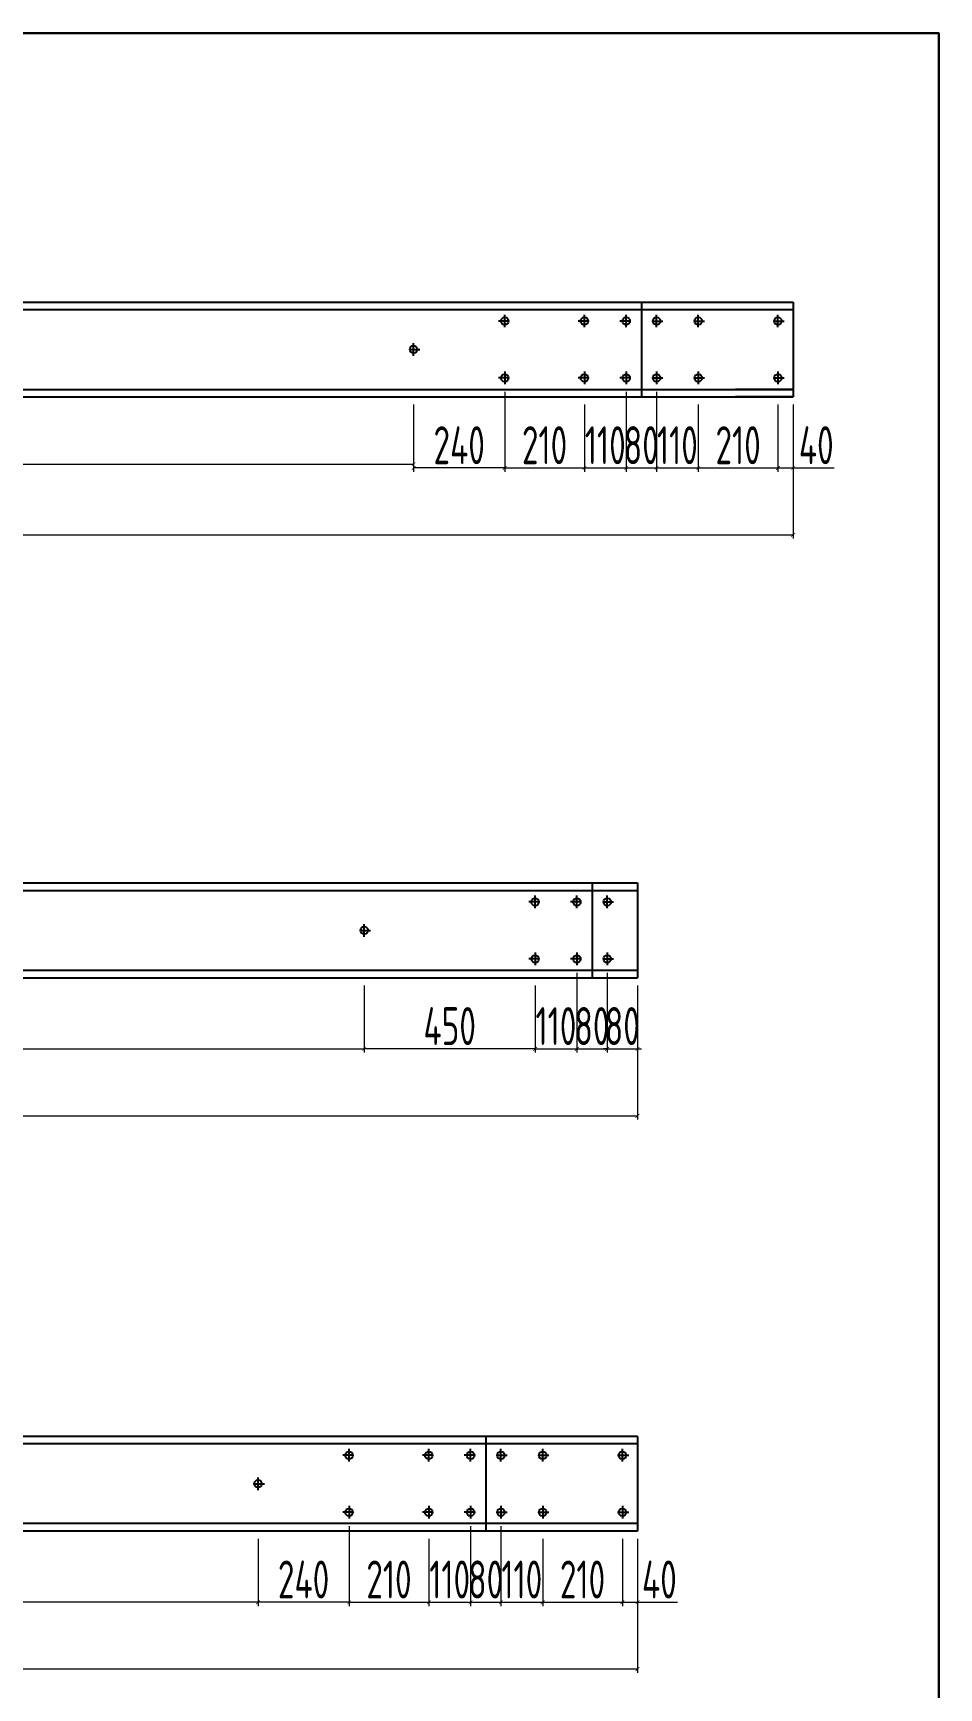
# Model space of a CAD drawing. Header units: millimetres. Extents: x 1471994 to 4527627, y -5186613 to -1927582.
# Drawn here: x 1528099 to 1530486, y -2001056 to -1996696 of the extents above; entities that cross this region are included whole.
import ezdxf

# ---------------------------------------------------------------- set-up
doc = ezdxf.new("R2010")
doc.units = ezdxf.units.MM
doc.header["$LTSCALE"] = 1000
doc.header["$PDMODE"] = 34
doc.styles.add('hz', font='gbenor.shx', dxfattribs={"width": 0.75, "height": 100, "bigfont": 'gbcbig.shx'})
doc.dimstyles.new('连接板标注3', dxfattribs={"dimscale": 100, "dimtxt": 0.8, "dimasz": 0.1, "dimexe": 0.1, "dimexo": 0.2, "dimgap": 0.1, "dimtad": 1, "dimtoh": 1, "dimdec": 0, "dimdsep": 46, "dimtxsty": 'hz', "dimblk": 'ARCHTICK', "dimcen": 3, "dimclrd": 7, "dimclre": 7, "dimclrt": 3, "dimadec": 0, "dimazin": 0, "dimtfac": 1, "dimtdec": 0, "dimtix": 1, "dimtmove": 0, "dimatfit": 3, "dimldrblk": 'ARCHTICK', "dimfxl": 0.1, "dimlwd": 13, "dimlwe": 13, "dimarcsym": 0})

# ---------------------------------------------------------------- blocks, each defined once
blk = doc.blocks.new('_ArchTick')
at = {"color": 0, "linetype": 'ByBlock', "const_width": 0.15}
blk.add_lwpolyline([(-0.5, -0.5), (0.5, 0.5)], dxfattribs=at)
blk = doc.blocks.new('*D1478')
at = {"color": 7, "lineweight": 13}
for p, q in [((1523302.1, -1997694.8), (1523302.1, -1998028.2)), ((1530102.1, -1997694.8), (1530102.1, -1998028.2)), ((1523302.1, -1998018.2), (1530102.1, -1998018.2))]:
    blk.add_line(p, q, dxfattribs=at)
at = {"layer": 'Defpoints', "color": 0}
for p in [(1523302.1, -1997674.8), (1530102.1, -1997674.8), (1530102.1, -1998018.2)]:
    blk.add_point(p, dxfattribs=at)
at = {"color": 7, "lineweight": 13, "xscale": 10, "yscale": 10, "zscale": 10, "rotation": 180}
blk.add_blockref('_ArchTick', (1523302.1, -1998018.2), dxfattribs=at)
at = {"color": 7, "lineweight": 13, "xscale": 10, "yscale": 10, "zscale": 10}
blk.add_blockref('_ArchTick', (1530102.1, -1998018.2), dxfattribs=at)
at = {"color": 3, "insert": (1526702.1, -1997958.2), "char_height": 100, "attachment_point": 5, "style": 'hz'}
blk.add_mtext('6800', dxfattribs=at)
blk = doc.blocks.new('*D1483')
at = {"color": 7, "lineweight": 13}
for p, q in [((1526852.1, -1997641.4), (1526852.1, -1997842)), ((1529102.1, -1997714.8), (1529102.1, -1997842)), ((1526852.1, -1997832), (1529102.1, -1997832))]:
    blk.add_line(p, q, dxfattribs=at)
at = {"layer": 'Defpoints', "color": 0}
for p in [(1526852.1, -1997621.4), (1529102.1, -1997694.8), (1529102.1, -1997832)]:
    blk.add_point(p, dxfattribs=at)
at = {"color": 7, "lineweight": 13, "xscale": 10, "yscale": 10, "zscale": 10, "rotation": 180}
blk.add_blockref('_ArchTick', (1526852.1, -1997832), dxfattribs=at)
at = {"color": 7, "lineweight": 13, "xscale": 10, "yscale": 10, "zscale": 10}
blk.add_blockref('_ArchTick', (1529102.1, -1997832), dxfattribs=at)
at = {"color": 3, "insert": (1527977.1, -1997772), "char_height": 100, "attachment_point": 5, "style": 'hz'}
blk.add_mtext('2250', dxfattribs=at)
blk = doc.blocks.new('*D1489')
at = {"color": 7, "lineweight": 13}
for p, q in [((1529662.1, -1997651.4), (1529662.1, -1997852)), ((1529742.1, -1997641.4), (1529742.1, -1997852)), ((1529662.1, -1997842), (1529742.1, -1997842))]:
    blk.add_line(p, q, dxfattribs=at)
at = {"layer": 'Defpoints', "color": 0}
for p in [(1529662.1, -1997631.4), (1529742.1, -1997621.4), (1529742.1, -1997842)]:
    blk.add_point(p, dxfattribs=at)
at = {"color": 7, "lineweight": 13, "xscale": 10, "yscale": 10, "zscale": 10, "rotation": 180}
blk.add_blockref('_ArchTick', (1529662.1, -1997842), dxfattribs=at)
at = {"color": 7, "lineweight": 13, "xscale": 10, "yscale": 10, "zscale": 10}
blk.add_blockref('_ArchTick', (1529742.1, -1997842), dxfattribs=at)
at = {"color": 3, "insert": (1529702.1, -1997782), "char_height": 100, "attachment_point": 5, "style": 'hz'}
blk.add_mtext('80', dxfattribs=at)
blk = doc.blocks.new('*D1490')
at = {"color": 7, "lineweight": 13}
for p, q in [((1529102.1, -1997674.8), (1529102.1, -1997852)), ((1529342.1, -1997641.4), (1529342.1, -1997852)), ((1529342.1, -1997842), (1529102.1, -1997842))]:
    blk.add_line(p, q, dxfattribs=at)
at = {"layer": 'Defpoints', "color": 0}
for p in [(1529342.1, -1997621.4), (1529102.1, -1997654.8), (1529102.1, -1997842)]:
    blk.add_point(p, dxfattribs=at)
at = {"color": 7, "lineweight": 13, "xscale": 10, "yscale": 10, "zscale": 10, "rotation": 180}
blk.add_blockref('_ArchTick', (1529102.1, -1997842), dxfattribs=at)
at = {"color": 7, "lineweight": 13, "xscale": 10, "yscale": 10, "zscale": 10}
blk.add_blockref('_ArchTick', (1529342.1, -1997842), dxfattribs=at)
at = {"color": 3, "insert": (1529222.1, -1997782), "char_height": 100, "attachment_point": 5, "style": 'hz'}
blk.add_mtext('240', dxfattribs=at)
blk = doc.blocks.new('*D1491')
at = {"color": 7, "lineweight": 13}
for p, q in [((1529852.1, -1997674.8), (1529852.1, -1997852)), ((1529742.1, -1997691.4), (1529742.1, -1997852)), ((1529742.1, -1997842), (1529852.1, -1997842))]:
    blk.add_line(p, q, dxfattribs=at)
at = {"layer": 'Defpoints', "color": 0}
for p in [(1529742.1, -1997671.4), (1529852.1, -1997654.8), (1529852.1, -1997842)]:
    blk.add_point(p, dxfattribs=at)
at = {"color": 7, "lineweight": 13, "xscale": 10, "yscale": 10, "zscale": 10, "rotation": 180}
blk.add_blockref('_ArchTick', (1529742.1, -1997842), dxfattribs=at)
at = {"color": 7, "lineweight": 13, "xscale": 10, "yscale": 10, "zscale": 10}
blk.add_blockref('_ArchTick', (1529852.1, -1997842), dxfattribs=at)
at = {"color": 3, "insert": (1529797.1, -1997782), "char_height": 100, "attachment_point": 5, "style": 'hz'}
blk.add_mtext('110', dxfattribs=at)
blk = doc.blocks.new('*D1492')
at = {"color": 7, "lineweight": 13}
for p, q in [((1530102.1, -1997674.8), (1530102.1, -1997852)), ((1530062.1, -1997691.4), (1530062.1, -1997852)), ((1530062.1, -1997842), (1530102.1, -1997842)), ((1530102.1, -1997842), (1530210.6, -1997842))]:
    blk.add_line(p, q, dxfattribs=at)
at = {"layer": 'Defpoints', "color": 0}
for p in [(1530062.1, -1997671.4), (1530102.1, -1997654.8), (1530102.1, -1997842)]:
    blk.add_point(p, dxfattribs=at)
at = {"color": 7, "lineweight": 13, "xscale": 10, "yscale": 10, "zscale": 10, "rotation": 180}
blk.add_blockref('_ArchTick', (1530062.1, -1997842), dxfattribs=at)
at = {"color": 7, "lineweight": 13, "xscale": 10, "yscale": 10, "zscale": 10}
blk.add_blockref('_ArchTick', (1530102.1, -1997842), dxfattribs=at)
at = {"color": 3, "insert": (1530163, -1997782), "char_height": 100, "attachment_point": 5, "style": 'hz'}
blk.add_mtext('40', dxfattribs=at)
blk = doc.blocks.new('*D1493')
at = {"color": 7, "lineweight": 13}
for p, q in [((1529552.1, -1997674.8), (1529552.1, -1997852)), ((1529662.1, -1997641.4), (1529662.1, -1997852)), ((1529552.1, -1997842), (1529662.1, -1997842))]:
    blk.add_line(p, q, dxfattribs=at)
at = {"layer": 'Defpoints', "color": 0}
for p in [(1529662.1, -1997621.4), (1529552.1, -1997654.8), (1529662.1, -1997842)]:
    blk.add_point(p, dxfattribs=at)
at = {"color": 7, "lineweight": 13, "xscale": 10, "yscale": 10, "zscale": 10, "rotation": 180}
blk.add_blockref('_ArchTick', (1529552.1, -1997842), dxfattribs=at)
at = {"color": 7, "lineweight": 13, "xscale": 10, "yscale": 10, "zscale": 10}
blk.add_blockref('_ArchTick', (1529662.1, -1997842), dxfattribs=at)
at = {"color": 3, "insert": (1529607.1, -1997782), "char_height": 100, "attachment_point": 5, "style": 'hz'}
blk.add_mtext('110', dxfattribs=at)
blk = doc.blocks.new('*D1494')
at = {"color": 7, "lineweight": 13}
for p, q in [((1530062.1, -1997674.8), (1530062.1, -1997852)), ((1529852.1, -1997691.4), (1529852.1, -1997852)), ((1529852.1, -1997842), (1530062.1, -1997842))]:
    blk.add_line(p, q, dxfattribs=at)
at = {"layer": 'Defpoints', "color": 0}
for p in [(1529852.1, -1997671.4), (1530062.1, -1997654.8), (1530062.1, -1997842)]:
    blk.add_point(p, dxfattribs=at)
at = {"color": 7, "lineweight": 13, "xscale": 10, "yscale": 10, "zscale": 10, "rotation": 180}
blk.add_blockref('_ArchTick', (1529852.1, -1997842), dxfattribs=at)
at = {"color": 7, "lineweight": 13, "xscale": 10, "yscale": 10, "zscale": 10}
blk.add_blockref('_ArchTick', (1530062.1, -1997842), dxfattribs=at)
at = {"color": 3, "insert": (1529957.1, -1997782), "char_height": 100, "attachment_point": 5, "style": 'hz'}
blk.add_mtext('210', dxfattribs=at)
blk = doc.blocks.new('*D1495')
at = {"color": 7, "lineweight": 13}
for p, q in [((1529552.1, -1997674.8), (1529552.1, -1997852)), ((1529342.1, -1997691.4), (1529342.1, -1997852)), ((1529342.1, -1997842), (1529552.1, -1997842))]:
    blk.add_line(p, q, dxfattribs=at)
at = {"layer": 'Defpoints', "color": 0}
for p in [(1529342.1, -1997671.4), (1529552.1, -1997654.8), (1529552.1, -1997842)]:
    blk.add_point(p, dxfattribs=at)
at = {"color": 7, "lineweight": 13, "xscale": 10, "yscale": 10, "zscale": 10, "rotation": 180}
blk.add_blockref('_ArchTick', (1529342.1, -1997842), dxfattribs=at)
at = {"color": 7, "lineweight": 13, "xscale": 10, "yscale": 10, "zscale": 10}
blk.add_blockref('_ArchTick', (1529552.1, -1997842), dxfattribs=at)
at = {"color": 3, "insert": (1529447.1, -1997782), "char_height": 100, "attachment_point": 5, "style": 'hz'}
blk.add_mtext('210', dxfattribs=at)
blk = doc.blocks.new('*D1506')
at = {"color": 7, "lineweight": 13}
for p, q in [((1523302.1, -1999225.4), (1523302.1, -1999558.9)), ((1529692.1, -1999225.4), (1529692.1, -1999558.9)), ((1523302.1, -1999548.9), (1529692.1, -1999548.9))]:
    blk.add_line(p, q, dxfattribs=at)
at = {"layer": 'Defpoints', "color": 0}
for p in [(1523302.1, -1999205.4), (1529692.1, -1999205.4), (1529692.1, -1999548.9)]:
    blk.add_point(p, dxfattribs=at)
at = {"color": 7, "lineweight": 13, "xscale": 10, "yscale": 10, "zscale": 10, "rotation": 180}
blk.add_blockref('_ArchTick', (1523302.1, -1999548.9), dxfattribs=at)
at = {"color": 7, "lineweight": 13, "xscale": 10, "yscale": 10, "zscale": 10}
blk.add_blockref('_ArchTick', (1529692.1, -1999548.9), dxfattribs=at)
at = {"color": 3, "insert": (1526497.1, -1999488.9), "char_height": 100, "attachment_point": 5, "style": 'hz'}
blk.add_mtext('6390', dxfattribs=at)
blk = doc.blocks.new('*D1511')
at = {"color": 7, "lineweight": 13}
for p, q in [((1526757.1, -1999172.1), (1526757.1, -1999382.6)), ((1528972.1, -1999245.4), (1528972.1, -1999382.6)), ((1526757.1, -1999372.6), (1528972.1, -1999372.6))]:
    blk.add_line(p, q, dxfattribs=at)
at = {"layer": 'Defpoints', "color": 0}
for p in [(1526757.1, -1999152.1), (1528972.1, -1999225.4), (1528972.1, -1999372.6)]:
    blk.add_point(p, dxfattribs=at)
at = {"color": 7, "lineweight": 13, "xscale": 10, "yscale": 10, "zscale": 10, "rotation": 180}
blk.add_blockref('_ArchTick', (1526757.1, -1999372.6), dxfattribs=at)
at = {"color": 7, "lineweight": 13, "xscale": 10, "yscale": 10, "zscale": 10}
blk.add_blockref('_ArchTick', (1528972.1, -1999372.6), dxfattribs=at)
at = {"color": 3, "insert": (1527864.6, -1999312.6), "char_height": 100, "attachment_point": 5, "style": 'hz'}
blk.add_mtext('2215', dxfattribs=at)
blk = doc.blocks.new('*D1517')
at = {"color": 7, "lineweight": 13}
for p, q in [((1529532.1, -1999182.1), (1529532.1, -1999382.6)), ((1529612.1, -1999172.1), (1529612.1, -1999382.6)), ((1529532.1, -1999372.6), (1529612.1, -1999372.6))]:
    blk.add_line(p, q, dxfattribs=at)
at = {"layer": 'Defpoints', "color": 0}
for p in [(1529532.1, -1999162.1), (1529612.1, -1999152.1), (1529612.1, -1999372.6)]:
    blk.add_point(p, dxfattribs=at)
at = {"color": 7, "lineweight": 13, "xscale": 10, "yscale": 10, "zscale": 10, "rotation": 180}
blk.add_blockref('_ArchTick', (1529532.1, -1999372.6), dxfattribs=at)
at = {"color": 7, "lineweight": 13, "xscale": 10, "yscale": 10, "zscale": 10}
blk.add_blockref('_ArchTick', (1529612.1, -1999372.6), dxfattribs=at)
at = {"color": 3, "insert": (1529572.1, -1999312.6), "char_height": 100, "attachment_point": 5, "style": 'hz'}
blk.add_mtext('80', dxfattribs=at)
blk = doc.blocks.new('*D1518')
at = {"color": 7, "lineweight": 13}
for p, q in [((1528972.1, -1999205.4), (1528972.1, -1999382.6)), ((1529422.1, -1999225.4), (1529422.1, -1999382.6)), ((1529422.1, -1999372.6), (1528972.1, -1999372.6))]:
    blk.add_line(p, q, dxfattribs=at)
at = {"layer": 'Defpoints', "color": 0}
for p in [(1528972.1, -1999185.4), (1529422.1, -1999205.4), (1528972.1, -1999372.6)]:
    blk.add_point(p, dxfattribs=at)
at = {"color": 7, "lineweight": 13, "xscale": 10, "yscale": 10, "zscale": 10, "rotation": 180}
blk.add_blockref('_ArchTick', (1528972.1, -1999372.6), dxfattribs=at)
at = {"color": 7, "lineweight": 13, "xscale": 10, "yscale": 10, "zscale": 10}
blk.add_blockref('_ArchTick', (1529422.1, -1999372.6), dxfattribs=at)
at = {"color": 3, "insert": (1529197.1, -1999312.6), "char_height": 100, "attachment_point": 5, "style": 'hz'}
blk.add_mtext('450', dxfattribs=at)
blk = doc.blocks.new('*D1519')
at = {"color": 7, "lineweight": 13}
for p, q in [((1529692.1, -1999205.4), (1529692.1, -1999382.6)), ((1529612.1, -1999222.1), (1529612.1, -1999382.6)), ((1529612.1, -1999372.6), (1529602.1, -1999372.6)), ((1529612.1, -1999372.6), (1529692.1, -1999372.6)), ((1529692.1, -1999372.6), (1529702.1, -1999372.6))]:
    blk.add_line(p, q, dxfattribs=at)
at = {"layer": 'Defpoints', "color": 0}
for p in [(1529612.1, -1999202.1), (1529692.1, -1999185.4), (1529692.1, -1999372.6)]:
    blk.add_point(p, dxfattribs=at)
at = {"color": 7, "lineweight": 13, "xscale": 10, "yscale": 10, "zscale": 10}
blk.add_blockref('_ArchTick', (1529612.1, -1999372.6), dxfattribs=at)
at = {"color": 7, "lineweight": 13, "xscale": 10, "yscale": 10, "zscale": 10, "rotation": 180}
blk.add_blockref('_ArchTick', (1529692.1, -1999372.6), dxfattribs=at)
at = {"color": 3, "insert": (1529652.1, -1999312.6), "char_height": 100, "attachment_point": 5, "style": 'hz'}
blk.add_mtext('80', dxfattribs=at)
blk = doc.blocks.new('*D1520')
at = {"color": 7, "lineweight": 13}
for p, q in [((1529422.1, -1999205.4), (1529422.1, -1999382.6)), ((1529532.1, -1999172.1), (1529532.1, -1999382.6)), ((1529422.1, -1999372.6), (1529532.1, -1999372.6))]:
    blk.add_line(p, q, dxfattribs=at)
at = {"layer": 'Defpoints', "color": 0}
for p in [(1529532.1, -1999152.1), (1529422.1, -1999185.4), (1529532.1, -1999372.6)]:
    blk.add_point(p, dxfattribs=at)
at = {"color": 7, "lineweight": 13, "xscale": 10, "yscale": 10, "zscale": 10, "rotation": 180}
blk.add_blockref('_ArchTick', (1529422.1, -1999372.6), dxfattribs=at)
at = {"color": 7, "lineweight": 13, "xscale": 10, "yscale": 10, "zscale": 10}
blk.add_blockref('_ArchTick', (1529532.1, -1999372.6), dxfattribs=at)
at = {"color": 3, "insert": (1529477.1, -1999312.6), "char_height": 100, "attachment_point": 5, "style": 'hz'}
blk.add_mtext('110', dxfattribs=at)
blk = doc.blocks.new('*D1524')
at = {"color": 7, "lineweight": 13}
for p, q in [((1529252.1, -2000640.3), (1529252.1, -2000840.8)), ((1529332.1, -2000630.3), (1529332.1, -2000840.8)), ((1529252.1, -2000830.8), (1529332.1, -2000830.8))]:
    blk.add_line(p, q, dxfattribs=at)
at = {"layer": 'Defpoints', "color": 0}
for p in [(1529252.1, -2000620.3), (1529332.1, -2000610.3), (1529332.1, -2000830.8)]:
    blk.add_point(p, dxfattribs=at)
at = {"color": 7, "lineweight": 13, "xscale": 10, "yscale": 10, "zscale": 10, "rotation": 180}
blk.add_blockref('_ArchTick', (1529252.1, -2000830.8), dxfattribs=at)
at = {"color": 7, "lineweight": 13, "xscale": 10, "yscale": 10, "zscale": 10}
blk.add_blockref('_ArchTick', (1529332.1, -2000830.8), dxfattribs=at)
at = {"color": 3, "insert": (1529292.1, -2000770.8), "char_height": 100, "attachment_point": 5, "style": 'hz'}
blk.add_mtext('80', dxfattribs=at)
blk = doc.blocks.new('*D1525')
at = {"color": 7, "lineweight": 13}
for p, q in [((1528932.1, -2000630.3), (1528932.1, -2000840.8)), ((1528692.1, -2000663.6), (1528692.1, -2000840.8)), ((1528932.1, -2000830.8), (1528692.1, -2000830.8))]:
    blk.add_line(p, q, dxfattribs=at)
at = {"layer": 'Defpoints', "color": 0}
for p in [(1528692.1, -2000643.6), (1528932.1, -2000610.3), (1528692.1, -2000830.8)]:
    blk.add_point(p, dxfattribs=at)
at = {"color": 7, "lineweight": 13, "xscale": 10, "yscale": 10, "zscale": 10, "rotation": 180}
blk.add_blockref('_ArchTick', (1528692.1, -2000830.8), dxfattribs=at)
at = {"color": 7, "lineweight": 13, "xscale": 10, "yscale": 10, "zscale": 10}
blk.add_blockref('_ArchTick', (1528932.1, -2000830.8), dxfattribs=at)
at = {"color": 3, "insert": (1528812.1, -2000770.8), "char_height": 100, "attachment_point": 5, "style": 'hz'}
blk.add_mtext('240', dxfattribs=at)
blk = doc.blocks.new('*D1526')
at = {"color": 7, "lineweight": 13}
for p, q in [((1528692.1, -2000663.6), (1528692.1, -2000840.8)), ((1526477.1, -2000703.6), (1526477.1, -2000840.8)), ((1528692.1, -2000830.8), (1526477.1, -2000830.8))]:
    blk.add_line(p, q, dxfattribs=at)
at = {"layer": 'Defpoints', "color": 0}
for p in [(1528692.1, -2000643.6), (1526477.1, -2000683.6), (1526477.1, -2000830.8)]:
    blk.add_point(p, dxfattribs=at)
at = {"color": 7, "lineweight": 13, "xscale": 10, "yscale": 10, "zscale": 10, "rotation": 180}
blk.add_blockref('_ArchTick', (1526477.1, -2000830.8), dxfattribs=at)
at = {"color": 7, "lineweight": 13, "xscale": 10, "yscale": 10, "zscale": 10}
blk.add_blockref('_ArchTick', (1528692.1, -2000830.8), dxfattribs=at)
at = {"color": 3, "insert": (1527584.6, -2000770.8), "char_height": 100, "attachment_point": 5, "style": 'hz'}
blk.add_mtext('2215', dxfattribs=at)
blk = doc.blocks.new('*D1527')
at = {"color": 7, "lineweight": 13}
for p, q in [((1523302.1, -2000683.6), (1523302.1, -2001017)), ((1529692.1, -2000683.6), (1529692.1, -2001017)), ((1529692.1, -2001007), (1523302.1, -2001007))]:
    blk.add_line(p, q, dxfattribs=at)
at = {"layer": 'Defpoints', "color": 0}
for p in [(1523302.1, -2000663.6), (1529692.1, -2000663.6), (1523302.1, -2001007)]:
    blk.add_point(p, dxfattribs=at)
at = {"color": 7, "lineweight": 13, "xscale": 10, "yscale": 10, "zscale": 10, "rotation": 180}
blk.add_blockref('_ArchTick', (1523302.1, -2001007), dxfattribs=at)
at = {"color": 7, "lineweight": 13, "xscale": 10, "yscale": 10, "zscale": 10}
blk.add_blockref('_ArchTick', (1529692.1, -2001007), dxfattribs=at)
at = {"color": 3, "insert": (1526497.1, -2000947), "char_height": 100, "attachment_point": 5, "style": 'hz'}
blk.add_mtext('6390', dxfattribs=at)
blk = doc.blocks.new('*D1530')
at = {"color": 7, "lineweight": 13}
for p, q in [((1529332.1, -2000680.3), (1529332.1, -2000840.8)), ((1529442.1, -2000663.6), (1529442.1, -2000840.8)), ((1529332.1, -2000830.8), (1529442.1, -2000830.8))]:
    blk.add_line(p, q, dxfattribs=at)
at = {"layer": 'Defpoints', "color": 0}
for p in [(1529442.1, -2000643.6), (1529332.1, -2000660.3), (1529442.1, -2000830.8)]:
    blk.add_point(p, dxfattribs=at)
at = {"color": 7, "lineweight": 13, "xscale": 10, "yscale": 10, "zscale": 10, "rotation": 180}
blk.add_blockref('_ArchTick', (1529332.1, -2000830.8), dxfattribs=at)
at = {"color": 7, "lineweight": 13, "xscale": 10, "yscale": 10, "zscale": 10}
blk.add_blockref('_ArchTick', (1529442.1, -2000830.8), dxfattribs=at)
at = {"color": 3, "insert": (1529387.1, -2000770.8), "char_height": 100, "attachment_point": 5, "style": 'hz'}
blk.add_mtext('110', dxfattribs=at)
blk = doc.blocks.new('*D1531')
at = {"color": 7, "lineweight": 13}
for p, q in [((1529652.1, -2000680.3), (1529652.1, -2000840.8)), ((1529692.1, -2000663.6), (1529692.1, -2000840.8)), ((1529652.1, -2000830.8), (1529692.1, -2000830.8)), ((1529692.1, -2000830.8), (1529797.1, -2000830.8))]:
    blk.add_line(p, q, dxfattribs=at)
at = {"layer": 'Defpoints', "color": 0}
for p in [(1529692.1, -2000643.6), (1529652.1, -2000660.3), (1529692.1, -2000830.8)]:
    blk.add_point(p, dxfattribs=at)
at = {"color": 7, "lineweight": 13, "xscale": 10, "yscale": 10, "zscale": 10, "rotation": 180}
blk.add_blockref('_ArchTick', (1529652.1, -2000830.8), dxfattribs=at)
at = {"color": 7, "lineweight": 13, "xscale": 10, "yscale": 10, "zscale": 10}
blk.add_blockref('_ArchTick', (1529692.1, -2000830.8), dxfattribs=at)
at = {"color": 3, "insert": (1529749.6, -2000770.8), "char_height": 100, "attachment_point": 5, "style": 'hz'}
blk.add_mtext('40', dxfattribs=at)
blk = doc.blocks.new('*D1532')
at = {"color": 7, "lineweight": 13}
for p, q in [((1529252.1, -2000630.3), (1529252.1, -2000840.8)), ((1529142.1, -2000663.6), (1529142.1, -2000840.8)), ((1529142.1, -2000830.8), (1529252.1, -2000830.8))]:
    blk.add_line(p, q, dxfattribs=at)
at = {"layer": 'Defpoints', "color": 0}
for p in [(1529142.1, -2000643.6), (1529252.1, -2000610.3), (1529252.1, -2000830.8)]:
    blk.add_point(p, dxfattribs=at)
at = {"color": 7, "lineweight": 13, "xscale": 10, "yscale": 10, "zscale": 10, "rotation": 180}
blk.add_blockref('_ArchTick', (1529142.1, -2000830.8), dxfattribs=at)
at = {"color": 7, "lineweight": 13, "xscale": 10, "yscale": 10, "zscale": 10}
blk.add_blockref('_ArchTick', (1529252.1, -2000830.8), dxfattribs=at)
at = {"color": 3, "insert": (1529197.1, -2000770.8), "char_height": 100, "attachment_point": 5, "style": 'hz'}
blk.add_mtext('110', dxfattribs=at)
blk = doc.blocks.new('*D1533')
at = {"color": 7, "lineweight": 13}
for p, q in [((1529442.1, -2000680.3), (1529442.1, -2000840.8)), ((1529652.1, -2000663.6), (1529652.1, -2000840.8)), ((1529442.1, -2000830.8), (1529652.1, -2000830.8))]:
    blk.add_line(p, q, dxfattribs=at)
at = {"layer": 'Defpoints', "color": 0}
for p in [(1529652.1, -2000643.6), (1529442.1, -2000660.3), (1529652.1, -2000830.8)]:
    blk.add_point(p, dxfattribs=at)
at = {"color": 7, "lineweight": 13, "xscale": 10, "yscale": 10, "zscale": 10, "rotation": 180}
blk.add_blockref('_ArchTick', (1529442.1, -2000830.8), dxfattribs=at)
at = {"color": 7, "lineweight": 13, "xscale": 10, "yscale": 10, "zscale": 10}
blk.add_blockref('_ArchTick', (1529652.1, -2000830.8), dxfattribs=at)
at = {"color": 3, "insert": (1529547.1, -2000770.8), "char_height": 100, "attachment_point": 5, "style": 'hz'}
blk.add_mtext('210', dxfattribs=at)
blk = doc.blocks.new('*D1534')
at = {"color": 7, "lineweight": 13}
for p, q in [((1528932.1, -2000680.3), (1528932.1, -2000840.8)), ((1529142.1, -2000663.6), (1529142.1, -2000840.8)), ((1528932.1, -2000830.8), (1529142.1, -2000830.8))]:
    blk.add_line(p, q, dxfattribs=at)
at = {"layer": 'Defpoints', "color": 0}
for p in [(1529142.1, -2000643.6), (1528932.1, -2000660.3), (1529142.1, -2000830.8)]:
    blk.add_point(p, dxfattribs=at)
at = {"color": 7, "lineweight": 13, "xscale": 10, "yscale": 10, "zscale": 10, "rotation": 180}
blk.add_blockref('_ArchTick', (1528932.1, -2000830.8), dxfattribs=at)
at = {"color": 7, "lineweight": 13, "xscale": 10, "yscale": 10, "zscale": 10}
blk.add_blockref('_ArchTick', (1529142.1, -2000830.8), dxfattribs=at)
at = {"color": 3, "insert": (1529037.1, -2000770.8), "char_height": 100, "attachment_point": 5, "style": 'hz'}
blk.add_mtext('210', dxfattribs=at)

msp = doc.modelspace()

# ---------------------------------------------------------------- linework, layer by layer
for p, q in [((1527202.1, -1997404.8), (1530102.1, -1997404.8)), ((1529702.1, -1997404.8), (1529702.1, -1997654.8)), ((1529702.1, -1997404.8), (1529702.1, -1997654.8)), ((1530102.1, -1997404.8), (1530102.1, -1997654.8)), ((1527202.1, -1997424.8), (1530102.1, -1997424.8)), ((1529353.7, -1997454.8), (1529325.4, -1997454.8)), ((1529342.1, -1997471.4), (1529342.1, -1997438.1)), ((1529563.7, -1997454.8), (1529535.4, -1997454.8)), ((1529552.1, -1997471.4), (1529552.1, -1997438.1)), ((1529673.7, -1997454.8), (1529645.4, -1997454.8)), ((1529662.1, -1997471.4), (1529662.1, -1997438.1)), ((1529730.4, -1997454.8), (1529758.7, -1997454.8)), ((1529742.1, -1997471.4), (1529742.1, -1997438.1)), ((1529840.4, -1997454.8), (1529868.7, -1997454.8)), ((1529852.1, -1997471.4), (1529852.1, -1997438.1)), ((1530050.4, -1997454.8), (1530078.7, -1997454.8)), ((1530062.1, -1997471.4), (1530062.1, -1997438.1)), ((1529090.4, -1997529.8), (1529118.7, -1997529.8)), ((1529102.1, -1997546.4), (1529102.1, -1997513.1)), ((1529342.1, -1997588.1), (1529342.1, -1997621.4)), ((1529552.1, -1997588.1), (1529552.1, -1997621.4)), ((1529662.1, -1997588.1), (1529662.1, -1997621.4)), ((1529742.1, -1997588.1), (1529742.1, -1997621.4)), ((1529852.1, -1997588.1), (1529852.1, -1997621.4)), ((1530062.1, -1997588.1), (1530062.1, -1997621.4)), ((1527202.1, -1997634.8), (1530102.1, -1997634.8)), ((1529353.7, -1997604.8), (1529325.4, -1997604.8)), ((1529563.7, -1997604.8), (1529535.4, -1997604.8)), ((1529673.7, -1997604.8), (1529645.4, -1997604.8)), ((1529730.4, -1997604.8), (1529758.7, -1997604.8)), ((1529840.4, -1997604.8), (1529868.7, -1997604.8)), ((1530102.1, -1997634.8), (1529950.3, -1997634.8)), ((1530050.4, -1997604.8), (1530078.7, -1997604.8)), ((1527202.1, -1997654.8), (1530102.1, -1997654.8)), ((1527202.1, -1997654.8), (1530102.1, -1997654.8)), ((1527202.1, -1997654.8), (1530102.1, -1997654.8)), ((1530102.1, -1997654.8), (1529950.3, -1997654.8)), ((1530102.1, -1997654.8), (1529950.3, -1997654.8)), ((1527202.1, -1998935.4), (1529692.1, -1998935.4)), ((1529572.1, -1998935.4), (1529572.1, -1999185.4)), ((1529572.1, -1998935.4), (1529572.1, -1999185.4)), ((1529692.1, -1998935.4), (1529692.1, -1999185.4)), ((1527202.1, -1998955.4), (1529692.1, -1998955.4)), ((1529433.7, -1998985.4), (1529405.4, -1998985.4)), ((1529422.1, -1999002.1), (1529422.1, -1998968.7)), ((1529543.7, -1998985.4), (1529515.4, -1998985.4)), ((1529532.1, -1999002.1), (1529532.1, -1998968.7)), ((1529600.4, -1998985.4), (1529628.7, -1998985.4)), ((1529612.1, -1999002.1), (1529612.1, -1998968.7)), ((1528960.4, -1999060.4), (1528988.7, -1999060.4)), ((1528972.1, -1999077.1), (1528972.1, -1999043.7)), ((1529422.1, -1999118.7), (1529422.1, -1999152.1)), ((1529532.1, -1999118.7), (1529532.1, -1999152.1)), ((1529612.1, -1999118.7), (1529612.1, -1999152.1)), ((1529433.7, -1999135.4), (1529405.4, -1999135.4)), ((1529543.7, -1999135.4), (1529515.4, -1999135.4)), ((1529600.4, -1999135.4), (1529628.7, -1999135.4)), ((1527202.1, -1999165.4), (1529692.1, -1999165.4)), ((1527202.1, -1999185.4), (1529692.1, -1999185.4)), ((1527202.1, -1999185.4), (1529692.1, -1999185.4)), ((1527202.1, -1999185.4), (1529692.1, -1999185.4)), ((1529692.1, -2000393.6), (1525792.1, -2000393.6)), ((1529692.1, -2000413.6), (1525792.1, -2000413.6)), ((1528932.1, -2000460.3), (1528932.1, -2000426.9)), ((1529142.1, -2000460.3), (1529142.1, -2000426.9)), ((1529252.1, -2000460.3), (1529252.1, -2000426.9)), ((1529292.1, -2000393.6), (1529292.1, -2000643.6)), ((1529332.1, -2000460.3), (1529332.1, -2000426.9)), ((1529442.1, -2000460.3), (1529442.1, -2000426.9)), ((1529652.1, -2000460.3), (1529652.1, -2000426.9)), ((1529692.1, -2000393.6), (1529692.1, -2000643.6)), ((1528943.7, -2000443.6), (1528915.4, -2000443.6)), ((1529153.7, -2000443.6), (1529125.4, -2000443.6)), ((1529263.7, -2000443.6), (1529235.4, -2000443.6)), ((1529320.4, -2000443.6), (1529348.7, -2000443.6)), ((1529430.4, -2000443.6), (1529458.7, -2000443.6)), ((1529640.4, -2000443.6), (1529668.7, -2000443.6)), ((1528692.1, -2000535.3), (1528692.1, -2000501.9)), ((1528680.4, -2000518.6), (1528708.7, -2000518.6)), ((1528943.7, -2000593.6), (1528915.4, -2000593.6)), ((1528932.1, -2000576.9), (1528932.1, -2000610.3)), ((1529153.7, -2000593.6), (1529125.4, -2000593.6)), ((1529142.1, -2000576.9), (1529142.1, -2000610.3)), ((1529263.7, -2000593.6), (1529235.4, -2000593.6)), ((1529252.1, -2000576.9), (1529252.1, -2000610.3)), ((1529320.4, -2000593.6), (1529348.7, -2000593.6)), ((1529332.1, -2000576.9), (1529332.1, -2000610.3)), ((1529430.4, -2000593.6), (1529458.7, -2000593.6)), ((1529442.1, -2000576.9), (1529442.1, -2000610.3)), ((1529640.4, -2000593.6), (1529668.7, -2000593.6)), ((1529652.1, -2000576.9), (1529652.1, -2000610.3)), ((1529692.1, -2000643.6), (1525792.1, -2000643.6)), ((1529692.1, -2000623.6), (1527640.3, -2000623.6)), ((1529692.1, -2000643.6), (1527640.3, -2000643.6)), ((1529692.1, -2000643.6), (1527640.3, -2000643.6))]:
    msp.add_line(p, q)
for points in [[(1530486.1, -1996696.1), (1518709.1, -1996696.1), (1518709.1, -2024805), (1530486.1, -2024805)], [(1522739.8, -1996696.1), (1530486.1, -1996696.1), (1530486.1, -2002086.4), (1522739.8, -2002086.4)]]:
    msp.add_lwpolyline(points, close=True)
for centre in [(1529342.1, -1997454.8), (1529552.1, -1997454.8), (1529662.1, -1997454.8), (1529742.1, -1997454.8), (1529852.1, -1997454.8), (1530062.1, -1997454.8), (1529102.1, -1997529.8), (1529342.1, -1997604.8), (1529552.1, -1997604.8), (1529662.1, -1997604.8), (1529742.1, -1997604.8), (1529852.1, -1997604.8), (1530062.1, -1997604.8), (1529422.1, -1998985.4), (1529532.1, -1998985.4), (1529612.1, -1998985.4), (1528972.1, -1999060.4), (1529422.1, -1999135.4), (1529532.1, -1999135.4), (1529612.1, -1999135.4), (1528932.1, -2000443.6), (1529142.1, -2000443.6), (1529252.1, -2000443.6), (1529332.1, -2000443.6), (1529442.1, -2000443.6), (1529652.1, -2000443.6), (1528692.1, -2000518.6), (1528932.1, -2000593.6), (1529142.1, -2000593.6), (1529252.1, -2000593.6), (1529332.1, -2000593.6), (1529442.1, -2000593.6), (1529652.1, -2000593.6)]:
    msp.add_circle(centre, 10)

# ---------------------------------------------------------------- dimensions: what is measured, and where the dimension line sits
for base, p1, p2, picture, middle in [((1529102.1, -1997832), (1526852.1, -1997621.4), (1529102.1, -1997694.8), '*D1483', (1527977.1, -1997772)), ((1529662.1, -1997842), (1529552.1, -1997654.8), (1529662.1, -1997621.4), '*D1493', (1529607.1, -1997782)), ((1530102.1, -1998018.2), (1523302.1, -1997674.8), (1530102.1, -1997674.8), '*D1478', (1526702.1, -1997958.2)), ((1529552.1, -1997842), (1529342.1, -1997671.4), (1529552.1, -1997654.8), '*D1495', (1529447.1, -1997782)), ((1529852.1, -1997842), (1529742.1, -1997671.4), (1529852.1, -1997654.8), '*D1491', (1529797.1, -1997782)), ((1530062.1, -1997842), (1529852.1, -1997671.4), (1530062.1, -1997654.8), '*D1494', (1529957.1, -1997782)), ((1528972.1, -1999372.6), (1526757.1, -1999152.1), (1528972.1, -1999225.4), '*D1511', (1527864.6, -1999312.6)), ((1529532.1, -1999372.6), (1529422.1, -1999185.4), (1529532.1, -1999152.1), '*D1520', (1529477.1, -1999312.6)), ((1529692.1, -1999548.9), (1523302.1, -1999205.4), (1529692.1, -1999205.4), '*D1506', (1526497.1, -1999488.9)), ((1529692.1, -1999372.6), (1529612.1, -1999202.1), (1529692.1, -1999185.4), '*D1519', (1529652.1, -1999312.6)), ((1529142.1, -2000830.8), (1528932.1, -2000660.3), (1529142.1, -2000643.6), '*D1534', (1529037.1, -2000770.8)), ((1529252.1, -2000830.8), (1529142.1, -2000643.6), (1529252.1, -2000610.3), '*D1532', (1529197.1, -2000770.8)), ((1529442.1, -2000830.8), (1529332.1, -2000660.3), (1529442.1, -2000643.6), '*D1530', (1529387.1, -2000770.8)), ((1529652.1, -2000830.8), (1529442.1, -2000660.3), (1529652.1, -2000643.6), '*D1533', (1529547.1, -2000770.8))]:
    dim = msp.add_linear_dim(base=base, p1=p1, p2=p2, dimstyle='连接板标注3')
    dim.commit()
    dim.dimension.update_dxf_attribs({"geometry": picture, "text_midpoint": middle})
for base, p1, p2, picture, middle in [((1529102.1, -1997842), (1529342.1, -1997621.4), (1529102.1, -1997654.8), '*D1490', (1529222.1, -1997782)), ((1528972.1, -1999372.6), (1529422.1, -1999205.4), (1528972.1, -1999185.4), '*D1518', (1529197.1, -1999312.6)), ((1526477.1, -2000830.8), (1528692.1, -2000643.6), (1526477.1, -2000683.6), '*D1526', (1527584.6, -2000770.8)), ((1528692.1, -2000830.8), (1528932.1, -2000610.3), (1528692.1, -2000643.6), '*D1525', (1528812.1, -2000770.8)), ((1523302.1, -2001007), (1529692.1, -2000663.6), (1523302.1, -2000663.6), '*D1527', (1526497.1, -2000947))]:
    dim = msp.add_linear_dim(base=base, p1=p1, p2=p2, angle=180, dimstyle='连接板标注3')
    dim.commit()
    dim.dimension.update_dxf_attribs({"geometry": picture, "text_midpoint": middle})
for base, p1, p2, picture, middle in [((1529742.1, -1997842), (1529662.1, -1997631.4), (1529742.1, -1997621.4), '*D1489', (1529702.1, -1997842)), ((1529612.1, -1999372.6), (1529532.1, -1999162.1), (1529612.1, -1999152.1), '*D1517', (1529572.1, -1999372.6)), ((1529332.1, -2000830.8), (1529252.1, -2000620.3), (1529332.1, -2000610.3), '*D1524', (1529292.1, -2000830.8))]:
    dim = msp.add_linear_dim(base=base, p1=p1, p2=p2, angle=180, dimstyle='连接板标注3')
    dim.commit()
    dim.dimension.update_dxf_attribs({"geometry": picture, "text_midpoint": middle, "dimtype": 160})
for base, p1, p2, picture, middle in [((1530102.1, -1997842), (1530062.1, -1997671.4), (1530102.1, -1997654.8), '*D1492', (1530163, -1997842)), ((1529692.1, -2000830.8), (1529652.1, -2000660.3), (1529692.1, -2000643.6), '*D1531', (1529749.6, -2000830.8))]:
    dim = msp.add_linear_dim(base=base, p1=p1, p2=p2, dimstyle='连接板标注3')
    dim.commit()
    dim.dimension.update_dxf_attribs({"geometry": picture, "text_midpoint": middle, "dimtype": 160})

doc.saveas('drawing.dxf')
